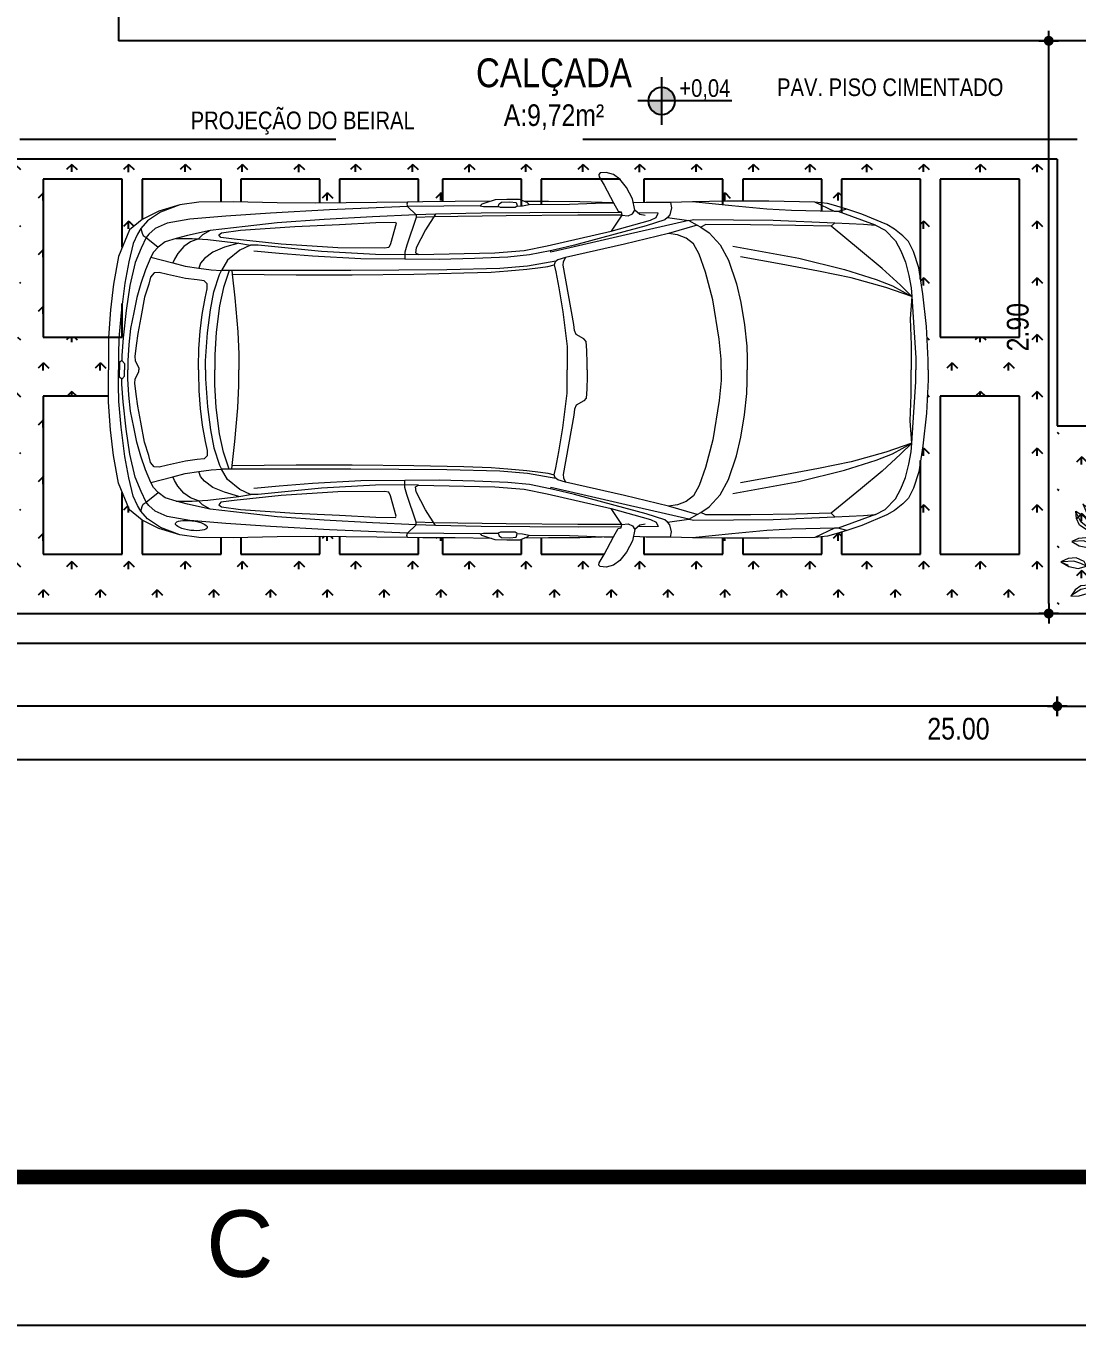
# Model space of a CAD drawing. Header units: millimetres. Extents: x 0 to 5100, y -1 to 1869.
# Drawn here: x 4791.69 to 4797.01, y 962.06 to 968.64 of the extents above; entities that cross this region are included whole.
import ezdxf
from ezdxf.enums import TextEntityAlignment as Align

# ---------------------------------------------------------------- set-up
doc = ezdxf.new("R2010")
doc.units = ezdxf.units.MM
doc.header["$LTSCALE"] = 20
doc.linetypes.add('HIDDEN2', pattern=[0.1875, 0.125, -0.0625])
for name, color, linetype in [('003', 3, 'Continuous'), ('COTA', 7, 'Continuous'), ('DIVERSOS', 1, 'Continuous'), ('E-hatch', 8, 'Continuous'), ('E-txt-g', 3, 'Continuous'), ('LAYER1', 2, 'Continuous'), ('LAYER7', 4, 'Continuous'), ('LINHA PISO', 9, 'Continuous')]:
    doc.layers.add(name, color=color, linetype=linetype)
doc.layers.add('E-Lay-9', color=9, linetype='Continuous', lineweight=9)
doc.layers.add('E-Txt-W', color=7, linetype='Continuous', lineweight=20)
doc.styles.add('ARIAL', font='arial.ttf', dxfattribs={"height": 2})
doc.styles.add('F2', font='ARIALN.TTF')
doc.styles.add('REG60', font='romans.shx', dxfattribs={"width": 0.8, "height": 0.15})
doc.styles.add('REG80', font='romans.shx', dxfattribs={"width": 0.8, "height": 0.2})
doc.dimstyles.new('ARQUITETURA', dxfattribs={"dimtxt": 0.11, "dimasz": 0.05, "dimexe": 0.1, "dimexo": 0, "dimgap": 0.1, "dimtad": 1, "dimzin": 5, "dimdsep": 46, "dimtxsty": 'F2', "dimblk": 'COTA', "dimcen": 0, "dimse1": 1, "dimse2": 1, "dimadec": 0, "dimazin": 0, "dimtfac": 2, "dimtix": 1, "dimtmove": 2, "dimatfit": 3, "dimldrblk": 'COTA', "dimfxl": 1, "dimtolj": 1, "dimtzin": 5, "dimarcsym": 0})

# ---------------------------------------------------------------- blocks, each defined once
blk = doc.blocks.new('COTA')
at = {"layer": 'COTA'}
for p, q in [((-1, 0), (1, 0)), ((0, 1), (0, -1))]:
    blk.add_line(p, q, dxfattribs=at)
at = {"layer": 'COTA', "const_width": 0.5}
blk.add_lwpolyline([(-0.25, 0, 1), (0.25, 0, 1)], format="xyb", close=True, dxfattribs=at)
blk = doc.blocks.new('*D248')
at = {"color": 0, "lineweight": -2}
blk.add_line((4796.8627, 965.1911), (4784.6127, 965.1911), dxfattribs=at)
at = {"color": 0, "lineweight": -2, "xscale": 0.05, "yscale": 0.05, "zscale": 0.05, "rotation": 180}
blk.add_blockref('COTA', (4784.5627, 965.1911), dxfattribs=at)
at = {"color": 0, "lineweight": -2, "xscale": 0.05, "yscale": 0.05, "zscale": 0.05}
blk.add_blockref('COTA', (4796.9127, 965.1911), dxfattribs=at)
at = {"color": 0, "insert": (4790.7377, 965.3473), "char_height": 0.11, "attachment_point": 5, "style": 'F2'}
blk.add_mtext('\\A1;12.35', dxfattribs=at)
blk = doc.blocks.new('*D269')
at = {"color": 0, "lineweight": -2}
blk.add_line((4808.8627, 964.9205), (4783.9627, 964.9205), dxfattribs=at)
at = {"color": 0, "lineweight": -2, "xscale": 0.05, "yscale": 0.05, "zscale": 0.05, "rotation": 180}
blk.add_blockref('COTA', (4783.9127, 964.9205), dxfattribs=at)
at = {"color": 0, "lineweight": -2, "xscale": 0.05, "yscale": 0.05, "zscale": 0.05}
blk.add_blockref('COTA', (4808.9127, 964.9205), dxfattribs=at)
at = {"color": 0, "insert": (4796.4127, 965.0767), "char_height": 0.11, "attachment_point": 5, "style": 'F2'}
blk.add_mtext('\\A1;25.00', dxfattribs=at)
blk = doc.blocks.new('TXT-AMB75')
at = {"layer": 'E-txt-g', "style": 'REG80', "width": 0.8, "flags": 8}
blk.add_attdef('TXT', text='', height=0.2, dxfattribs=at).set_placement((0.0055, 0.2964), align=Align.CENTER)
at = {"layer": 'E-Txt-W', "style": 'REG60', "width": 0.8, "flags": 8}
blk.add_attdef('TXT', text='', height=0.15, dxfattribs=at).set_placement((0.0055, 0.0271), align=Align.CENTER)
blk = doc.blocks.new('NIVEL')
at = {"layer": 'DIVERSOS'}
h = blk.add_hatch(color=7, dxfattribs=at)
h.paths.add_polyline_path([(0, 0.137, 0.414214), (-0.137, 0), (0, 0)])
h.paths.add_polyline_path([(0, 0), (0, -0.137, 0.414214), (0.137, 0)])
at = {"layer": 'DIVERSOS', "color": 7}
for p, q in [((0, 0.242), (0, -0.242)), ((0.709, 0), (-0.242, 0))]:
    blk.add_line(p, q, dxfattribs=at)
blk.add_circle((0, 0), 0.137, dxfattribs=at)
blk = doc.blocks.new('PRANCHA')
at = {"color": 7}
blk.add_lwpolyline([(0, 0), (84.1, 0), (84.1, 59.4), (0, 59.4)], close=True, dxfattribs=at)
at = {"color": 1, "const_width": 0.1}
blk.add_lwpolyline([(2.5, 58.4), (83.1, 58.4), (83.1, 1), (2.5, 1)], close=True, dxfattribs=at)
at = {"color": 7, "linetype": 'Continuous', "style": 'ARIAL'}
blk.add_text('C', height=0.45, dxfattribs=at).set_placement((40.1201, 0.55), align=Align.MIDDLE)
blk = doc.blocks.new('*D294')
at = {"color": 0, "lineweight": -2}
blk.add_line((4796.9627, 965.1911), (4797.4627, 965.1911), dxfattribs=at)
at = {"color": 0, "lineweight": -2, "xscale": 0.05, "yscale": 0.05, "zscale": 0.05, "rotation": 180}
blk.add_blockref('COTA', (4796.9127, 965.1911), dxfattribs=at)
at = {"color": 0, "lineweight": -2, "xscale": 0.05, "yscale": 0.05, "zscale": 0.05}
blk.add_blockref('COTA', (4797.5127, 965.1911), dxfattribs=at)
at = {"color": 0, "insert": (4797.2127, 965.3473), "char_height": 0.11, "attachment_point": 5, "style": 'F2'}
blk.add_mtext('\\A1;.60', dxfattribs=at)
blk = doc.blocks.new('*D322')
at = {"color": 0, "lineweight": -2}
blk.add_line((4796.8696, 965.7106), (4796.8696, 968.5106), dxfattribs=at)
at = {"color": 0, "lineweight": -2, "xscale": 0.05, "yscale": 0.05, "zscale": 0.05}
for p, rotation in [((4796.8696, 968.5606), 90), ((4796.8696, 965.6606), 270)]:
    blk.add_blockref('COTA', p, dxfattribs=dict(at, rotation=rotation))
at = {"color": 0, "insert": (4796.7134, 967.1106), "char_height": 0.11, "attachment_point": 5, "rotation": 90, "style": 'F2'}
blk.add_mtext('\\A1;2.90', dxfattribs=at)
blk = doc.blocks.new('arb-pl48')
at = {"color": 8}
for p, q in [((0.059, 0.55), (0.01, 0.624)), ((0.01, 0.624), (0.028, 0.508)), ((-0.106, 0.447), (-0.088, 0.514)), ((-0.088, 0.514), (-0.039, 0.453)), ((-0.076, 0.404), (-0.088, 0.502)), ((0.028, 0.508), (0.047, 0.398)), ((0.095, 0.465), (0.059, 0.55)), ((0.201, 0.497), (0.147, 0.438)), ((0.268, 0.537), (0.201, 0.497)), ((0.219, 0.438), (0.264, 0.526)), ((0.262, 0.468), (0.268, 0.537)), ((-0.231, 0.328), (-0.255, 0.393)), ((-0.255, 0.393), (-0.18, 0.371)), ((-0.182, 0.31), (-0.248, 0.383)), ((-0.18, 0.371), (-0.113, 0.329)), ((-0.1, 0.379), (-0.106, 0.447)), ((-0.057, 0.318), (-0.1, 0.379)), ((-0.045, 0.349), (-0.076, 0.404)), ((-0.039, 0.453), (-0.008, 0.379)), ((-0.008, 0.379), (-0.014, 0.306)), ((0.047, 0.398), (0.071, 0.282)), ((0.114, 0.385), (0.095, 0.465)), ((0.095, 0.318), (0.114, 0.385)), ((0.147, 0.438), (0.127, 0.367)), ((0.127, 0.367), (0.171, 0.397)), ((0.128, 0.367), (0.172, 0.364)), ((0.171, 0.397), (0.219, 0.438)), ((0.172, 0.364), (0.233, 0.407)), ((0.233, 0.407), (0.262, 0.468)), ((0.374, 0.408), (0.321, 0.357)), ((0.45, 0.432), (0.374, 0.408)), ((0.375, 0.36), (0.436, 0.372)), ((0.433, 0.338), (0.489, 0.376)), ((0.436, 0.372), (0.519, 0.426)), ((0.528, 0.434), (0.45, 0.432)), ((0.489, 0.376), (0.528, 0.434)), ((-0.334, 0.335), (-0.42, 0.352)), ((-0.42, 0.352), (-0.325, 0.283)), ((-0.247, 0.3), (-0.334, 0.335)), ((-0.325, 0.283), (-0.234, 0.218)), ((-0.178, 0.257), (-0.247, 0.3)), ((-0.188, 0.276), (-0.231, 0.328)), ((-0.118, 0.251), (-0.188, 0.276)), ((-0.125, 0.283), (-0.182, 0.31)), ((-0.144, 0.197), (-0.178, 0.257)), ((-0.131, 0.241), (-0.118, 0.309)), ((-0.075, 0.266), (-0.125, 0.283)), ((-0.118, 0.309), (-0.064, 0.253)), ((-0.076, 0.265), (-0.118, 0.251)), ((-0.097, 0.201), (-0.117, 0.297)), ((-0.113, 0.329), (-0.075, 0.266)), ((-0.064, 0.253), (-0.028, 0.182)), ((-0.015, 0.306), (-0.057, 0.318)), ((-0.014, 0.306), (-0.045, 0.349)), ((0.077, 0.276), (0.095, 0.318)), ((0.184, 0.238), (0.262, 0.277)), ((0.262, 0.277), (0.189, 0.186)), ((0.321, 0.357), (0.375, 0.36)), ((0.322, 0.356), (0.359, 0.331)), ((0.359, 0.331), (0.433, 0.338)), ((-0.234, 0.218), (-0.135, 0.153)), ((-0.127, 0.153), (-0.144, 0.197)), ((-0.119, 0.174), (-0.131, 0.241)), ((-0.071, 0.117), (-0.119, 0.174)), ((-0.062, 0.149), (-0.097, 0.201)), ((-0.026, 0.109), (-0.062, 0.149)), ((-0.028, 0.182), (-0.026, 0.109)), ((0.036, 0.055), (0.053, 0.123)), ((0.053, 0.123), (0.109, 0.182)), ((0.109, 0.182), (0.184, 0.238)), ((0.189, 0.186), (0.118, 0.1)), ((0.167, 0.13), (0.129, 0.067)), ((0.234, 0.173), (0.167, 0.13)), ((0.309, 0.195), (0.234, 0.173)), ((0.236, 0.112), (0.302, 0.185)), ((0.242, 0.078), (0.286, 0.129)), ((0.286, 0.129), (0.309, 0.195)), ((0.461, 0.174), (0.382, 0.152)), ((0.382, 0.153), (0.404, 0.109)), ((0.382, 0.152), (0.435, 0.128)), ((0.435, 0.128), (0.5, 0.106)), ((0.546, 0.155), (0.461, 0.174)), ((0.621, 0.114), (0.546, 0.155)), ((0.621, 0.111), (0.552, 0.143)), ((-0.235, 0.072), (-0.304, 0.039)), ((-0.304, 0.039), (-0.229, -0.002)), ((-0.183, 0.047), (-0.291, 0.042)), ((-0.161, 0.078), (-0.235, 0.072)), ((-0.118, 0.024), (-0.183, 0.047)), ((-0.087, 0.043), (-0.161, 0.078)), ((-0.144, -0.021), (-0.065, 0.001)), ((-0.065, 0.001), (-0.118, 0.024)), ((-0.065, -0.001), (-0.087, 0.043)), ((0.03, 0.009), (0.036, 0.055)), ((0.118, 0.1), (0.039, 0.011)), ((0.129, 0.067), (0.179, 0.084)), ((0.13, 0.067), (0.172, 0.052)), ((0.172, 0.052), (0.242, 0.078)), ((0.179, 0.084), (0.236, 0.112)), ((0.404, 0.109), (0.478, 0.075)), ((0.478, 0.075), (0.552, 0.081)), ((0.5, 0.106), (0.608, 0.111)), ((0.552, 0.081), (0.621, 0.114)), ((-0.456, -0.066), (-0.387, -0.028)), ((-0.393, -0.096), (-0.456, -0.066)), ((-0.345, -0.073), (-0.444, -0.068)), ((-0.326, -0.101), (-0.393, -0.096)), ((-0.387, -0.028), (-0.31, -0.011)), ((-0.314, -0.092), (-0.387, -0.149)), ((-0.286, -0.052), (-0.345, -0.073)), ((-0.338, -0.168), (-0.237, -0.121)), ((-0.258, -0.07), (-0.326, -0.101)), ((-0.242, -0.053), (-0.314, -0.092)), ((-0.31, -0.011), (-0.238, -0.029)), ((-0.238, -0.029), (-0.286, -0.052)), ((-0.238, -0.03), (-0.258, -0.07)), ((-0.173, -0.054), (-0.242, -0.053)), ((-0.237, -0.121), (-0.131, -0.068)), ((-0.229, -0.002), (-0.144, -0.021)), ((-0.127, -0.06), (-0.173, -0.054)), ((0.052, -0.07), (0.081, -0.036)), ((0.052, -0.071), (0.104, -0.06)), ((0.116, -0.106), (0.052, -0.071)), ((0.081, -0.036), (0.155, -0.023)), ((0.104, -0.06), (0.167, -0.056)), ((0.195, -0.11), (0.116, -0.106)), ((0.155, -0.023), (0.218, -0.046)), ((0.167, -0.056), (0.26, -0.086)), ((0.271, -0.091), (0.195, -0.11)), ((0.218, -0.046), (0.271, -0.091)), ((0.26, -0.111), (0.254, -0.157)), ((0.321, -0.221), (0.268, -0.116)), ((0.373, -0.022), (0.301, -0.04)), ((0.301, -0.04), (0.349, -0.063)), ((0.302, -0.041), (0.321, -0.081)), ((0.321, -0.081), (0.389, -0.112)), ((0.349, -0.063), (0.409, -0.084)), ((0.45, -0.039), (0.373, -0.022)), ((0.389, -0.112), (0.456, -0.107)), ((0.409, -0.084), (0.507, -0.079)), ((0.519, -0.077), (0.45, -0.039)), ((0.456, -0.107), (0.519, -0.077)), ((-0.387, -0.149), (-0.445, -0.215)), ((-0.445, -0.215), (-0.338, -0.168)), ((-0.326, -0.311), (-0.304, -0.236)), ((-0.243, -0.238), (-0.316, -0.304)), ((-0.304, -0.236), (-0.261, -0.169)), ((-0.261, -0.169), (-0.198, -0.131)), ((-0.215, -0.181), (-0.243, -0.238)), ((-0.198, -0.131), (-0.215, -0.181)), ((-0.183, -0.174), (-0.209, -0.244)), ((-0.198, -0.132), (-0.183, -0.174)), ((-0.059, -0.163), (-0.093, -0.238)), ((-0.093, -0.238), (-0.087, -0.311)), ((-0.039, -0.194), (-0.062, -0.259)), ((-0.015, -0.142), (-0.059, -0.163)), ((-0.016, -0.142), (-0.039, -0.194)), ((0.006, -0.22), (-0.016, -0.142)), ((-0.013, -0.305), (0.006, -0.22)), ((0.073, -0.232), (0.045, -0.293)), ((0.134, -0.19), (0.073, -0.232)), ((0.136, -0.222), (0.088, -0.264)), ((0.179, -0.193), (0.134, -0.19)), ((0.18, -0.193), (0.136, -0.222)), ((0.16, -0.264), (0.18, -0.193)), ((0.254, -0.157), (0.253, -0.227)), ((0.253, -0.227), (0.292, -0.299)), ((0.368, -0.323), (0.321, -0.221)), ((0.361, -0.264), (0.341, -0.193)), ((0.341, -0.193), (0.385, -0.222)), ((0.342, -0.193), (0.386, -0.19)), ((0.385, -0.222), (0.433, -0.264)), ((0.386, -0.19), (0.447, -0.232)), ((0.447, -0.232), (0.476, -0.293)), ((-0.26, -0.287), (-0.326, -0.311)), ((-0.209, -0.244), (-0.26, -0.287)), ((-0.087, -0.311), (-0.054, -0.381)), ((-0.062, -0.259), (-0.057, -0.368)), ((-0.054, -0.381), (-0.013, -0.305)), ((0.045, -0.293), (0.039, -0.363)), ((0.039, -0.363), (0.106, -0.322)), ((0.088, -0.264), (0.043, -0.351)), ((0.106, -0.322), (0.16, -0.264)), ((0.292, -0.299), (0.349, -0.372)), ((0.415, -0.322), (0.361, -0.264)), ((0.415, -0.43), (0.368, -0.323)), ((0.482, -0.363), (0.415, -0.322)), ((0.433, -0.264), (0.477, -0.351)), ((0.476, -0.293), (0.482, -0.363)), ((0.349, -0.372), (0.415, -0.43))]:
    blk.add_line(p, q, dxfattribs=at)
blk = doc.blocks.new('Focus P1')
at = {"color": 8}
for p, q in [((2751.35, 3163.2), (2758.95, 3165.84)), ((2758.95, 3165.84), (2765.6, 3167.84)), ((2765.6, 3167.84), (2768.77, 3168.58)), ((2768.77, 3168.58), (2775.21, 3169.32)), ((2775.21, 3169.32), (2798.43, 3169.74)), ((2798.43, 3169.74), (2819.86, 3169.74)), ((2819.86, 3169.74), (2837.07, 3169.53)), ((2837.07, 3169.53), (2848.16, 3169.22)), ((2848.16, 3169.22), (2847.73, 3166.47)), ((2847.73, 3166.47), (2848.58, 3162.88)), ((2734.77, 3155.6), (2738.68, 3157.92)), ((2738.68, 3157.92), (2751.35, 3163.2)), ((2834.75, 3157.61), (2832.74, 3156.66)), ((2838.97, 3160.03), (2834.75, 3157.61)), ((2849.63, 3161.51), (2838.97, 3160.03)), ((2848.58, 3162.88), (2849.63, 3161.51)), ((2727.8, 3149.38), (2730.66, 3152.33)), ((2730.66, 3152.33), (2734.77, 3155.6)), ((2828.62, 3153.81), (2823.03, 3147.79)), ((2832.74, 3156.66), (2828.62, 3153.81)), ((2722.53, 3136.08), (2725.17, 3144.42)), ((2725.17, 3144.42), (2727.8, 3149.38)), ((2823.03, 3147.79), (2818.81, 3139.88)), ((2909.14, 3144.64), (2908.69, 3144.06)), ((2818.81, 3139.88), (2814.69, 3127.95)), ((2720.41, 3122.89), (2722.53, 3136.08)), ((2814.69, 3127.95), (2812.58, 3118.46)), ((2718.62, 3106.32), (2720.41, 3122.89)), ((2812.58, 3118.46), (2810.68, 3107.27)), ((2717.78, 3089.54), (2718.62, 3106.32)), ((2810.68, 3107.27), (2809.62, 3096.4)), ((2809.62, 3096.4), (2809.31, 3090.17)), ((2717.78, 3084.42), (2717.78, 3089.54)), ((2809.31, 3090.17), (2809.31, 3084.42)), ((2717.78, 3084.42), (2717.78, 3079.3)), ((2717.78, 3079.3), (2718.62, 3062.52)), ((2809.31, 3078.67), (2809.31, 3084.42)), ((2809.62, 3072.44), (2809.31, 3078.67)), ((2810.68, 3061.57), (2809.62, 3072.44)), ((2718.62, 3062.52), (2720.41, 3045.96)), ((2812.58, 3050.39), (2810.68, 3061.57)), ((2720.41, 3045.96), (2722.53, 3032.76)), ((2814.69, 3040.89), (2812.58, 3050.39)), ((2818.81, 3028.97), (2814.69, 3040.89)), ((2722.53, 3032.76), (2725.17, 3024.43)), ((2823.03, 3021.05), (2818.81, 3028.97)), ((2725.17, 3024.43), (2727.8, 3019.47)), ((2727.8, 3019.47), (2730.66, 3016.51)), ((2828.62, 3015.04), (2823.03, 3021.05)), ((2909.14, 3024.2), (2908.69, 3024.79)), ((2730.66, 3016.51), (2734.77, 3013.24)), ((2734.77, 3013.24), (2738.68, 3010.92)), ((2832.74, 3012.19), (2828.62, 3015.04)), ((2738.68, 3010.92), (2751.35, 3005.64)), ((2834.75, 3011.24), (2832.74, 3012.19)), ((2838.97, 3008.81), (2834.75, 3011.24)), ((2849.63, 3007.33), (2838.97, 3008.81)), ((2847.73, 3002.37), (2848.58, 3005.96)), ((2848.58, 3005.96), (2849.63, 3007.33)), ((2751.35, 3005.64), (2758.95, 3003)), ((2758.95, 3003), (2765.6, 3001)), ((2765.6, 3001), (2768.77, 3000.26)), ((2768.77, 3000.26), (2775.21, 2999.52)), ((2775.21, 2999.52), (2798.43, 2999.1)), ((2837.07, 2999.31), (2848.16, 2999.63)), ((2848.16, 2999.63), (2847.73, 3002.37)), ((2798.43, 2999.1), (2819.86, 2999.1)), ((2819.86, 2999.1), (2837.07, 2999.31))]:
    blk.add_line(p, q, dxfattribs=at)
for points in [[(2872.75, 3162.66), (2869.56, 3162.32), (2867.39, 3163.46), (2866.14, 3165.28), (2867.39, 3170.98), (2870.36, 3176.8), (2873.78, 3181.02), (2877.09, 3183.3), (2880.74, 3184.32), (2883.7, 3184.09), (2883.7, 3184.09), (2884.5, 3183.3), (2884.28, 3182.16), (2881.77, 3177.94), (2876.97, 3168.93), (2874.69, 3164.82), (2873.1, 3164.48), (2872.75, 3162.66)], [(2925.8, 3167.25), (2923, 3167.41), (2919.72, 3168.21), (2920.68, 3169.09), (2924.6, 3170.61), (2930.92, 3170.69), (2936.84, 3170.45), (2941.08, 3169.09), (2943.64, 3168.37), (2944.52, 3167.49), (2942.76, 3167.09), (2935.32, 3167.09), (2934.92, 3168.45), (2933.72, 3169.33), (2929.48, 3169.49), (2926.28, 3169.17), (2925.88, 3168.21), (2925.8, 3167.25)], [(2744.38, 3157.71), (2763.38, 3164.57), (2765.18, 3164.57), (2775.21, 3169.32)], [(2758.95, 3165.84), (2763.38, 3164.57)], [(2765.18, 3164.57), (2786.92, 3165.1), (2799.49, 3165.84), (2817.12, 3167.42), (2837.07, 3169.53)], [(2848.16, 3169.22), (2860.48, 3169.18), (2866.93, 3168.89)], [(2873, 3163.96), (2894.77, 3164.14), (2943.93, 3163.68), (2967.09, 3163.23), (2972.22, 3155.25), (2976.9, 3146.12), (2977.24, 3143.73), (2975.76, 3142.82), (2937.09, 3143.61), (2922.26, 3144.87), (2910.51, 3147.15), (2878.12, 3154.68), (2858.27, 3160.15), (2855.42, 3161.52), (2854.39, 3163.8)], [(2854.39, 3163.8), (2864.59, 3163.88)], [(2861, 3162.54), (2863.74, 3163.11), (2866.14, 3165.28)], [(2876.97, 3168.93), (2894.12, 3169.41), (2909.96, 3169.57), (2922.27, 3169.71)], [(2919.72, 3168.21), (2899.24, 3168.37), (2881.72, 3169.01), (2876.97, 3168.93)], [(2925.8, 3167.25), (2926.76, 3166.69), (2930.44, 3166.69), (2934.12, 3166.69), (2935.32, 3167.09)], [(2938.74, 3169.84), (2957.08, 3169.57), (2973.56, 3169.41), (2981.3, 3169.37)], [(2944.52, 3167.49), (2981.18, 3167.09), (3020.79, 3165.49), (3050.57, 3163.78), (3073.27, 3162.18), (3091.44, 3160.7), (3102.96, 3158.76), (3109.01, 3156.03), (3112.09, 3153.18), (3113.57, 3151.35), (3116.08, 3146.11), (3119.16, 3138.69), (3121.79, 3127.18), (3123.72, 3114.41), (3125.09, 3100.61), (3125.89, 3091.6), (3125.89, 3089.21), (3124.52, 3087.61), (3124.52, 3085.9), (3124.52, 3084.42)], [(2981.3, 3169.37), (2981.64, 3168.34), (2981.18, 3167.09), (2976.96, 3162.98), (2976.96, 3161.61), (2981.53, 3147.59), (2982.64, 3144.07), (2982.67, 3142.69), (2982.55, 3140.52)], [(2981.3, 3169.37), (3027.79, 3168.8), (3047.18, 3169.03), (3069.54, 3169.48), (3086.88, 3169.37), (3096.46, 3168), (3107.18, 3164.81), (3115.51, 3160.59), (3122.01, 3155.23), (3127.6, 3141.77), (3130.06, 3127.75), (3131.54, 3114.86), (3132.57, 3100.84), (3132.57, 3090), (3132.57, 3084.42)], [(3096.46, 3168), (3106.22, 3164.24), (3112.84, 3159.79), (3116.14, 3156.03), (3117.97, 3153.18), (3120.02, 3148.39), (3122.3, 3139.15), (3124.36, 3128.32), (3126.18, 3113.38), (3127.32, 3100.5), (3127.55, 3092.17), (3127.55, 3084.42)], [(2765.07, 3158.87), (2750.5, 3158.14), (2744.38, 3157.71), (2739.52, 3155.18), (2734.24, 3149.69), (2731.61, 3144.73), (2729.28, 3138.93), (2727.49, 3132.17), (2726.43, 3125.95), (2726.12, 3121.52)], [(2838.97, 3160.03), (2836.33, 3160.56), (2796.21, 3160.25), (2765.07, 3158.87), (2766.87, 3157.08), (2784.92, 3157.5), (2807.62, 3157.82), (2830.21, 3157.92), (2832.74, 3156.66)], [(2834.75, 3157.61), (2849.26, 3153.42), (2871.5, 3148.06), (2896.16, 3142.5), (2901.23, 3141.27), (2905.26, 3140.08), (2906.52, 3139.17), (2907.07, 3137.51), (2906.18, 3134.04), (2904.69, 3125.94), (2902.64, 3113.85), (2900.47, 3096.18), (2900.47, 3086.83), (2900.47, 3084.42)], [(2838.97, 3160.03), (2870.59, 3152.74), (2899.1, 3146.12), (2908.69, 3144.06)], [(2849.63, 3161.51), (2851.08, 3160.38), (2860.55, 3157.41), (2876.18, 3153.08), (2896.82, 3147.49), (2906.75, 3145.21), (2909.14, 3144.64), (2909.14, 3144.64)], [(2872.75, 3162.66), (2878.12, 3154.68)], [(2872.75, 3162.66), (2895, 3162.66), (2931.39, 3162.32), (2967.94, 3161.9)], [(2967.09, 3163.23), (2976.96, 3162.98), (2999.01, 3161.84), (3023.42, 3160.47), (3047.14, 3158.88), (3063.46, 3157.05), (3081.14, 3155), (3092.54, 3152.49), (3098.36, 3150.9), (3090.26, 3150.9), (3082.39, 3150.44), (3066.65, 3148.5), (3060.8, 3147.59)], [(2967.94, 3161.9), (2976.96, 3161.61)], [(2987.31, 3159.25), (2986.96, 3158.6), (2989.88, 3148.27), (2990.68, 3146.33), (2992.85, 3145.99), (3016.46, 3146.22), (3045.21, 3148.04), (3069.05, 3150.55), (3075.66, 3151.47), (3076.69, 3152.83), (3075.43, 3153.86), (3065.85, 3155.11), (3038.25, 3156.94), (3015.66, 3158.08), (2997.3, 3159.11), (2987.31, 3159.25)], [(2726.12, 3121.52), (2731.82, 3127.21), (2741.11, 3135.76), (2751.98, 3144.84), (2766.87, 3157.08)], [(2822.56, 3084.42), (2822.56, 3089.91), (2823.48, 3099.94), (2826.78, 3119.9), (2830.43, 3133.81), (2833.74, 3142.93), (2836.59, 3148.18), (2840.24, 3151.03), (2844.69, 3152.85), (2849.26, 3153.42)], [(3098.36, 3150.9), (3103.82, 3149.19), (3107.36, 3146.56), (3109.87, 3143.94), (3111.12, 3141.55), (3100.06, 3138.58), (3093.79, 3136.98), (3086.94, 3135.96), (3080.55, 3135.05), (3075.41, 3134.7)], [(3081.14, 3155), (3081.14, 3155), (3085.02, 3152.72), (3086.97, 3150.71)], [(3086.97, 3150.71), (3091.16, 3149.19), (3094.47, 3146.9), (3097.44, 3143.37), (3099.26, 3140.41), (3100.06, 3138.58)], [(3116.14, 3156.03), (3115.57, 3153.63), (3115, 3152.49), (3113.57, 3151.35), (3107.36, 3146.56)], [(2816.59, 3147.05), (2783.23, 3140.93), (2760.11, 3135.23), (2744.06, 3130.17), (2735.83, 3126.9), (2726.12, 3121.52), (2739.21, 3126.05), (2756.73, 3131.01), (2773.31, 3134.39), (2792.1, 3137.98), (2812.68, 3141.67)], [(2909.14, 3144.64), (2919.58, 3142.57), (2930.54, 3141.43), (2947.42, 3140.75), (2965.21, 3140.29), (2982.55, 3140.52)], [(2975.76, 3142.82), (2982.67, 3142.69), (2997.5, 3142.8), (3024.87, 3144.4), (3056.81, 3147.47), (3060.8, 3147.59), (3066.05, 3145.08), (3072.44, 3139.95), (3075.41, 3134.7)], [(2982.55, 3140.52), (3004.8, 3140.63), (3029.32, 3142), (3046.2, 3143.26), (3059.09, 3144.51)], [(3066.65, 3148.5), (3073.94, 3146.45), (3079.76, 3144.05), (3083.98, 3140.86), (3086.03, 3138.47), (3086.94, 3135.96)], [(2890.32, 3084.42), (2890.32, 3087.74), (2890.43, 3094.24), (2890.89, 3098.8), (2892.03, 3100.17), (2895.91, 3102.34), (2896.82, 3104.39), (2897.17, 3107.35), (2902.41, 3137.34), (2902.3, 3139.05), (2901.23, 3141.27)], [(2906.21, 3139.39), (2920.61, 3136.98), (2934.53, 3135.73), (2961.33, 3135.05), (3009.93, 3134.7), (3070.16, 3134.7), (3075.41, 3134.7)], [(3069.93, 3132.88), (3037.53, 3132.54), (3009.24, 3132.54), (2977.99, 3132.88), (2952.78, 3133.45), (2938.86, 3133.91), (2930.42, 3134.48), (2920.95, 3135.39), (2913.88, 3136.3), (2910.23, 3136.83), (2907.07, 3137.51)], [(3111.12, 3141.55), (3113.86, 3135.05), (3116.14, 3128.2), (3118.2, 3121.02), (3119.68, 3113.49), (3121.39, 3105.28), (3122.3, 3097.3), (3122.87, 3088.98), (3122.87, 3084.42)], [(3070.16, 3134.7), (3069.93, 3132.88), (3068.59, 3120.79), (3067.11, 3103.69), (3066.54, 3092.4), (3066.54, 3084.42)], [(3071.44, 3134.7), (3074.41, 3126.15), (3076.35, 3116.8), (3078.17, 3103.46), (3078.74, 3091.94), (3078.74, 3084.42)], [(3083.42, 3084.42), (3083.42, 3088.98), (3082.51, 3103.23), (3080.91, 3114.86), (3079.2, 3123.87), (3076.35, 3132.65), (3075.41, 3134.7)], [(3087.06, 3084.42), (3087.06, 3086.01), (3086.94, 3095.14), (3086.14, 3103.92), (3085.12, 3112.47), (3083.63, 3120.68), (3082.61, 3125.35), (3082.72, 3127.98), (3084.09, 3129.46), (3087.63, 3129.91), (3093.67, 3130.71), (3102.8, 3132.65), (3107.02, 3133.68), (3109.41, 3133.56), (3111.24, 3131.4), (3112.15, 3127.86), (3114.32, 3121.13), (3116.26, 3110.99), (3117.74, 3102.89), (3118.65, 3096.73), (3119.22, 3091.14), (3119.11, 3089.21), (3118.2, 3087.27), (3118.2, 3087.27), (3117.28, 3085.44), (3117.28, 3084.42)], [(2726.12, 3121.52), (2724.95, 3105.9), (2724, 3090.49), (2724, 3084.42)], [(2726.12, 3121.52), (2726.85, 3110.22), (2726.33, 3097.03), (2726.33, 3084.42)], [(3125.89, 3089.21), (3127.09, 3088.07), (3127.09, 3084.42)], [(2726.12, 3047.33), (2724.95, 3062.95), (2724, 3078.35), (2724, 3084.42)], [(2726.12, 3047.33), (2726.85, 3058.62), (2726.33, 3071.81), (2726.33, 3084.42)], [(2822.56, 3084.42), (2822.56, 3078.94), (2823.48, 3068.9), (2826.78, 3048.95), (2830.43, 3035.04), (2833.74, 3025.91), (2836.59, 3020.67), (2840.24, 3017.82), (2844.69, 3015.99), (2849.26, 3015.42)], [(2834.75, 3011.24), (2849.26, 3015.42), (2871.5, 3020.78), (2896.16, 3026.34), (2901.23, 3027.58), (2905.26, 3028.76), (2906.52, 3029.68), (2907.07, 3031.34), (2906.18, 3034.81), (2904.69, 3042.9), (2902.64, 3054.99), (2900.47, 3072.66), (2900.47, 3082.02), (2900.47, 3084.42)], [(2890.32, 3084.42), (2890.32, 3081.1), (2890.43, 3074.6), (2890.89, 3070.04), (2892.03, 3068.67), (2895.91, 3066.51), (2896.82, 3064.45), (2897.17, 3061.49), (2902.41, 3031.5), (2902.3, 3029.79), (2901.23, 3027.58)], [(2944.52, 3001.35), (2981.18, 3001.76), (3020.79, 3003.35), (3050.57, 3005.06), (3073.27, 3006.66), (3091.44, 3008.14), (3102.96, 3010.08), (3109.01, 3012.82), (3112.09, 3015.67), (3113.57, 3017.49), (3116.08, 3022.74), (3119.16, 3030.15), (3121.79, 3041.67), (3123.72, 3054.44), (3125.09, 3068.23), (3125.89, 3077.24), (3125.89, 3079.64), (3124.52, 3081.23), (3124.52, 3082.94), (3124.52, 3084.42)], [(2981.3, 2999.48), (3027.79, 3000.05), (3047.18, 2999.82), (3069.54, 2999.36), (3086.88, 2999.48), (3096.46, 3000.84), (3107.18, 3004.04), (3115.51, 3008.26), (3122.01, 3013.61), (3127.6, 3027.07), (3130.06, 3041.1), (3131.54, 3053.98), (3132.57, 3068.01), (3132.57, 3078.84), (3132.57, 3084.42)], [(3070.16, 3034.14), (3069.93, 3035.96), (3068.59, 3048.05), (3067.11, 3065.16), (3066.54, 3076.44), (3066.54, 3084.42)], [(3071.44, 3034.14), (3074.41, 3042.69), (3076.35, 3052.04), (3078.17, 3065.38), (3078.74, 3076.9), (3078.74, 3084.42)], [(3083.42, 3084.42), (3083.42, 3079.86), (3082.51, 3065.61), (3080.91, 3053.98), (3079.2, 3044.97), (3076.35, 3036.19), (3075.41, 3034.14)], [(3087.06, 3084.42), (3087.06, 3082.83), (3086.94, 3073.71), (3086.14, 3064.93), (3085.12, 3056.38), (3083.63, 3048.17), (3082.61, 3043.49), (3082.72, 3040.87), (3084.09, 3039.38), (3087.63, 3038.93), (3093.67, 3038.13), (3102.8, 3036.19), (3107.02, 3035.17), (3109.41, 3035.28), (3111.24, 3037.45), (3112.15, 3040.98), (3114.32, 3047.71), (3116.26, 3057.86), (3117.74, 3065.95), (3118.65, 3072.11), (3119.22, 3077.7), (3119.11, 3079.64), (3118.2, 3081.58), (3118.2, 3081.58), (3117.28, 3083.4), (3117.28, 3084.42)], [(3096.46, 3000.84), (3106.22, 3004.61), (3112.84, 3009.05), (3116.14, 3012.82), (3117.97, 3015.67), (3120.02, 3020.46), (3122.3, 3029.69), (3124.36, 3040.53), (3126.18, 3055.46), (3127.32, 3068.35), (3127.55, 3076.67), (3127.55, 3084.42)], [(3111.12, 3027.3), (3113.86, 3033.8), (3116.14, 3040.64), (3118.2, 3047.82), (3119.68, 3055.35), (3121.39, 3063.56), (3122.3, 3071.54), (3122.87, 3079.86), (3122.87, 3084.42)], [(3125.89, 3079.64), (3127.09, 3080.78), (3127.09, 3084.42)], [(2765.07, 3009.97), (2750.5, 3010.71), (2744.38, 3011.13), (2739.52, 3013.66), (2734.24, 3019.15), (2731.61, 3024.11), (2729.28, 3029.91), (2727.49, 3036.67), (2726.43, 3042.9), (2726.12, 3047.33)], [(2726.12, 3047.33), (2731.82, 3041.63), (2741.11, 3033.08), (2751.98, 3024.01), (2766.87, 3011.76)], [(2816.59, 3021.79), (2783.23, 3027.91), (2760.11, 3033.61), (2744.06, 3038.67), (2735.83, 3041.95), (2726.12, 3047.33), (2739.21, 3042.79), (2756.73, 3037.83), (2773.31, 3034.45), (2792.1, 3030.86), (2812.68, 3027.17)], [(2906.21, 3029.45), (2920.61, 3031.86), (2934.53, 3033.11), (2961.33, 3033.8), (3009.93, 3034.14), (3070.16, 3034.14), (3075.41, 3034.14)], [(3069.93, 3035.96), (3037.53, 3036.31), (3009.24, 3036.31), (2977.99, 3035.96), (2952.78, 3035.39), (2938.86, 3034.94), (2930.42, 3034.37), (2920.95, 3033.46), (2913.88, 3032.54), (2910.23, 3032.02), (2907.07, 3031.34)], [(2975.76, 3026.03), (2982.67, 3026.16), (2997.5, 3026.04), (3024.87, 3024.45), (3056.81, 3021.37), (3060.8, 3021.25), (3066.05, 3023.76), (3072.44, 3028.89), (3075.41, 3034.14)], [(3066.65, 3020.34), (3073.94, 3022.39), (3079.76, 3024.79), (3083.98, 3027.98), (3086.03, 3030.38), (3086.94, 3032.89)], [(3098.36, 3017.95), (3103.82, 3019.66), (3107.36, 3022.28), (3109.87, 3024.9), (3111.12, 3027.3), (3100.06, 3030.26), (3093.79, 3031.86), (3086.94, 3032.89), (3080.55, 3033.8), (3075.41, 3034.14)], [(2873, 3004.89), (2894.77, 3004.7), (2943.93, 3005.16), (2967.09, 3005.62), (2972.22, 3013.6), (2976.9, 3022.72), (2977.24, 3025.11), (2975.76, 3026.03), (2937.09, 3025.23), (2922.26, 3023.97), (2910.51, 3021.69), (2878.12, 3014.17), (2858.27, 3008.69), (2855.42, 3007.33), (2854.39, 3005.05)], [(2909.14, 3024.2), (2919.58, 3026.27), (2930.54, 3027.41), (2947.42, 3028.1), (2965.21, 3028.55), (2982.55, 3028.32)], [(2981.3, 2999.48), (2981.64, 3000.5), (2981.18, 3001.76), (2976.96, 3005.86), (2976.96, 3007.23), (2981.53, 3021.25), (2982.64, 3024.77), (2982.67, 3026.16), (2982.55, 3028.32)], [(2982.55, 3028.32), (3004.8, 3028.21), (3029.32, 3026.84), (3046.2, 3025.59), (3059.09, 3024.33)], [(3086.97, 3018.14), (3091.16, 3019.66), (3094.47, 3021.94), (3097.44, 3025.47), (3099.26, 3028.44), (3100.06, 3030.26)], [(2838.97, 3008.81), (2870.59, 3016.11), (2899.1, 3022.72), (2908.69, 3024.79)], [(2849.63, 3007.33), (2851.08, 3008.47), (2860.55, 3011.43), (2876.18, 3015.76), (2896.82, 3021.35), (2906.75, 3023.63), (2909.14, 3024.2), (2909.14, 3024.2)], [(2967.09, 3005.62), (2976.96, 3005.86), (2999.01, 3007), (3023.42, 3008.37), (3047.14, 3009.97), (3063.46, 3011.79), (3081.14, 3013.84), (3092.54, 3016.35), (3098.36, 3017.95), (3090.26, 3017.95), (3082.39, 3018.4), (3066.65, 3020.34), (3060.8, 3021.25)], [(2987.31, 3009.59), (2986.96, 3010.25), (2989.88, 3020.57), (2990.68, 3022.51), (2992.85, 3022.85), (3016.46, 3022.62), (3045.21, 3020.8), (3069.05, 3018.29), (3075.66, 3017.38), (3076.69, 3016.01), (3075.43, 3014.98), (3065.85, 3013.73), (3038.25, 3011.9), (3015.66, 3010.76), (2997.3, 3009.74), (2987.31, 3009.59)], [(3116.14, 3012.82), (3115.57, 3015.21), (3115, 3016.35), (3113.57, 3017.49), (3107.36, 3022.28)], [(2872.75, 3006.19), (2878.12, 3014.17)], [(3081.14, 3013.84), (3081.14, 3013.84), (3085.02, 3016.12), (3086.97, 3018.14)], [(2744.38, 3011.13), (2763.38, 3004.27), (2765.18, 3004.27), (2775.21, 2999.52)], [(2838.97, 3008.81), (2836.33, 3008.28), (2796.21, 3008.6), (2765.07, 3009.97), (2766.87, 3011.76), (2784.92, 3011.34), (2807.62, 3011.02), (2830.21, 3010.92), (2832.74, 3012.19)], [(2861, 3006.3), (2863.74, 3005.73), (2866.14, 3003.56)], [(2872.75, 3006.19), (2869.56, 3006.53), (2867.39, 3005.39), (2866.14, 3003.56), (2867.39, 2997.86), (2870.36, 2992.05), (2873.78, 2987.83), (2877.09, 2985.55), (2880.74, 2984.52), (2883.7, 2984.75), (2883.7, 2984.75), (2884.5, 2985.55), (2884.28, 2986.69), (2881.77, 2990.91), (2876.97, 2999.91), (2874.69, 3004.02), (2873.1, 3004.36), (2872.75, 3006.19)], [(2872.75, 3006.19), (2895, 3006.19), (2931.39, 3006.53), (2967.94, 3006.94)], [(2967.94, 3006.94), (2976.96, 3007.23)], [(2758.95, 3003), (2763.38, 3004.27)], [(2765.18, 3004.27), (2786.92, 3003.74), (2799.49, 3003), (2817.12, 3001.42), (2837.07, 2999.31)], [(2848.16, 2999.63), (2860.48, 2999.66), (2866.93, 2999.95)], [(2854.39, 3005.05), (2864.59, 3004.96)], [(2919.72, 3000.63), (2899.24, 3000.47), (2881.72, 2999.83), (2876.97, 2999.91)], [(2876.97, 2999.91), (2894.12, 2999.43), (2909.96, 2999.27), (2922.27, 2999.14)], [(2925.8, 3001.59), (2923, 3001.43), (2919.72, 3000.63), (2920.68, 2999.75), (2924.6, 2998.24), (2930.92, 2998.16), (2936.84, 2998.4), (2941.08, 2999.75), (2943.64, 3000.47), (2944.52, 3001.35), (2942.76, 3001.75), (2935.32, 3001.75), (2934.92, 3000.39), (2933.72, 2999.51), (2929.48, 2999.35), (2926.28, 2999.67), (2925.88, 3000.63), (2925.8, 3001.59)], [(2925.8, 3001.59), (2926.76, 3002.15), (2930.44, 3002.15), (2934.12, 3002.15), (2935.32, 3001.75)], [(2938.74, 2999), (2957.08, 2999.27), (2973.56, 2999.43), (2981.3, 2999.48)]]:
    blk.add_lwpolyline(points, dxfattribs=at)
blk.add_ellipse((3090.66, 3163.27), major_axis=(-8.04, 0.97), ratio=0.303395, dxfattribs=at)

msp = doc.modelspace()

# ---------------------------------------------------------------- hatches: boundary and pattern name
at = {"layer": 'E-hatch'}
h = msp.add_hatch(dxfattribs=at)
h.set_pattern_fill('GRASS,_O', color=8, scale=0.008, angle=180)
h.set_pattern_definition([(270, (294.61423, -9.6917), (0.143684, -0.143684), [0.0381, -0.249268]), (225, (294.61423, -9.6917), (0.143684098, -0.143684098), [0.0381, -0.1651]), (315, (294.61423, -9.6917), (0.143684098, 0.143684098), [0.0381, -0.1651])])
h.paths.add_polyline_path([(4796.9127, 966.6362), (4796.9127, 967.9606), (4791.5627, 967.9606), (4791.5627, 967.8606), (4791.661, 967.8606), (4791.661, 967.0606), (4791.5627, 967.0606), (4791.5627, 966.7606), (4791.661, 966.7606), (4791.661, 965.9606), (4791.5627, 965.9606), (4791.5627, 965.6606), (4796.9127, 965.6606)])
h.paths.add_polyline_path([(4791.781, 965.9606), (4791.781, 966.7606), (4792.1115, 966.7606), (4792.1115, 966.8387), (4792.1115, 966.8946), (4792.1115, 966.9504), (4792.1115, 967.0606), (4791.781, 967.0606), (4791.781, 967.8606), (4792.181, 967.8606), (4792.181, 967.516), (4792.217, 967.6026), (4792.281, 967.6554), (4792.281, 967.8606), (4792.681, 967.8606), (4792.681, 967.7448), (4792.7417, 967.7452), (4792.781, 967.7444), (4792.781, 967.8606), (4793.181, 967.8606), (4793.181, 967.7386), (4793.281, 967.7398), (4793.281, 967.8606), (4793.681, 967.8606), (4793.681, 967.7443), (4793.7016, 967.7444), (4793.801, 967.7454), (4793.801, 967.8606), (4794.201, 967.8606), (4794.201, 967.7526), (4794.2144, 967.7474), (4794.301, 967.7464), (4794.301, 967.8606), (4794.6011, 967.8606), (4794.5944, 967.8719), (4794.5921, 967.8833), (4794.6001, 967.8913), (4794.6298, 967.8936), (4794.6663, 967.8833), (4794.6992, 967.8606), (4794.701, 967.8606), (4794.701, 967.8584), (4794.7336, 967.8183), (4794.7632, 967.7601), (4794.7678, 967.7392), (4794.821, 967.7416), (4794.821, 967.8606), (4795.221, 967.8606), (4795.221, 967.7476), (4795.2385, 967.7478), (4795.321, 967.7478), (4795.321, 967.8606), (4795.721, 967.8606), (4795.721, 967.7394), (4795.7495, 967.7362), (4795.7812, 967.7288), (4795.821, 967.7168), (4795.821, 967.8606), (4796.221, 967.8606), (4796.221, 967.3542), (4796.233, 967.2792), (4796.251, 967.1135), (4796.2594, 966.9457), (4796.2594, 966.8946), (4796.2594, 966.8434), (4796.251, 966.6756), (4796.233, 966.5099), (4796.221, 966.4349), (4796.221, 965.9606), (4795.821, 965.9606), (4795.821, 966.0723), (4795.7812, 966.0603), (4795.7495, 966.0529), (4795.721, 966.0497), (4795.721, 965.9606), (4795.321, 965.9606), (4795.321, 966.0413), (4795.2385, 966.0413), (4795.221, 966.0416), (4795.221, 965.9606), (4794.821, 965.9606), (4794.821, 966.0475), (4794.7678, 966.0499), (4794.7632, 966.029), (4794.7336, 965.9708), (4794.6994, 965.9286), (4794.6663, 965.9058), (4794.6298, 965.8955), (4794.6001, 965.8978), (4794.5921, 965.9058), (4794.5944, 965.9172), (4794.6195, 965.9594), (4794.6201, 965.9606), (4794.301, 965.9606), (4794.301, 966.0427), (4794.2144, 966.0417), (4794.201, 966.0365), (4794.201, 965.9606), (4793.801, 965.9606), (4793.801, 966.0437), (4793.7016, 966.0447), (4793.681, 966.0448), (4793.681, 965.9606), (4793.281, 965.9606), (4793.281, 966.0493), (4793.181, 966.0505), (4793.181, 965.9606), (4792.781, 965.9606), (4792.781, 966.0447), (4792.7417, 966.0439), (4792.681, 966.0443), (4792.681, 965.9606), (4792.281, 965.9606), (4792.281, 966.1337), (4792.217, 966.1865), (4792.181, 966.2732), (4792.181, 965.9606)], flags=16)
h.paths.add_polyline_path([(4792.2575, 966.207), (4792.2369, 966.2549), (4792.2141, 966.3473), (4792.1936, 966.4556), (4792.1753, 966.605), (4792.1639, 966.7338), (4792.1616, 966.8171), (4792.1616, 966.8946), (4792.1616, 966.972), (4792.1639, 967.0553), (4792.1753, 967.1841), (4792.1936, 967.3335), (4792.2141, 967.4418), (4792.2369, 967.5342), (4792.2575, 967.5821), (4792.2757, 967.6106), (4792.2814, 967.5867), (4792.2871, 967.5753), (4792.3014, 967.5639), (4792.3163, 967.5821), (4792.3471, 967.6106), (4792.4075, 967.638), (4792.5227, 967.6574), (4792.7045, 967.6722), (4792.9315, 967.6881), (4793.2292, 967.7053), (4793.6253, 967.7212), (4793.6675, 967.6802), (4793.7663, 967.6826), (4793.7577, 967.6694), (4794.1233, 967.6735), (4794.4872, 967.6769), (4794.7096, 967.6769), (4794.656, 967.5971), (4794.332, 967.5218), (4794.2146, 967.499), (4794.0663, 967.4865), (4793.6796, 967.4785), (4793.6105, 967.4772), (4793.6116, 967.4555), (4793.785, 967.4532), (4793.963, 967.4578), (4794.1318, 967.4647), (4794.2413, 967.4761), (4794.3457, 967.4967), (4794.3697, 967.5024), (4794.4689, 967.5253), (4794.6754, 967.5811), (4794.8317, 967.6245), (4794.9264, 967.6541), (4794.9408, 967.6655), (4794.9514, 967.6792), (4794.9598, 967.7151), (4794.9556, 967.7425), (4795.0665, 967.7457), (4795.266, 967.7246), (4795.4423, 967.7087), (4795.5679, 967.7013), (4795.7854, 967.6961), (4795.8033, 967.6961), (4795.9934, 967.6275), (4796.0419, 967.6021), (4796.0947, 967.5473), (4796.1211, 967.4977), (4796.1443, 967.4396), (4796.1623, 967.3721), (4796.1728, 967.3098), (4796.176, 967.2655), (4796.1876, 967.1093), (4796.1971, 966.9552), (4796.1971, 966.8946), (4796.1971, 966.8339), (4796.1876, 966.6798), (4796.176, 966.5236), (4796.1728, 966.4793), (4796.1623, 966.417), (4796.1443, 966.3495), (4796.1211, 966.2914), (4796.0947, 966.2418), (4796.0419, 966.187), (4795.9934, 966.1616), (4795.8033, 966.093), (4795.7854, 966.093), (4795.5679, 966.0878), (4795.4423, 966.0804), (4795.266, 966.0646), (4795.0665, 966.0434), (4794.9556, 966.0466), (4794.9598, 966.0741), (4794.9514, 966.1099), (4794.9408, 966.1237), (4794.9264, 966.135), (4794.8317, 966.1647), (4794.6754, 966.208), (4794.4689, 966.2639), (4794.3697, 966.2867), (4794.3457, 966.2924), (4794.2413, 966.3131), (4794.1318, 966.3245), (4793.963, 966.3313), (4793.785, 966.3359), (4793.6116, 966.3336), (4793.6105, 966.3119), (4793.6796, 966.3106), (4794.0663, 966.3026), (4794.2146, 966.2901), (4794.332, 966.2673), (4794.656, 966.192), (4794.7096, 966.1122), (4794.4872, 966.1122), (4794.1233, 966.1156), (4793.7577, 966.1198), (4793.7663, 966.1065), (4793.6675, 966.1089), (4793.6253, 966.0679), (4793.2292, 966.0839), (4792.9315, 966.101), (4792.7045, 966.1169), (4792.5227, 966.1317), (4792.4075, 966.1511), (4792.3471, 966.1785), (4792.3163, 966.207), (4792.3014, 966.2253), (4792.2871, 966.2138), (4792.2814, 966.2024), (4792.2757, 966.1785)], flags=0)
h.paths.add_polyline_path([(4792.3259, 966.3233), (4792.2985, 966.3883), (4792.2757, 966.4567), (4792.2552, 966.5286), (4792.2404, 966.6038), (4792.2232, 966.6859), (4792.2141, 966.7657), (4792.2084, 966.849), (4792.2084, 966.8946), (4792.2084, 966.9401), (4792.2141, 967.0234), (4792.2232, 967.1032), (4792.2404, 967.1853), (4792.2552, 967.2605), (4792.2757, 967.3324), (4792.2985, 967.4008), (4792.3259, 967.4658), (4792.4366, 967.4361), (4792.4993, 967.4202), (4792.5677, 967.4099), (4792.6316, 967.4008), (4792.6831, 967.3974), (4792.7356, 967.3974), (4793.3379, 967.3974), (4793.8238, 967.4008), (4794.0919, 967.4076), (4794.231, 967.4202), (4794.375, 967.4442), (4794.3845, 967.4511), (4794.4248, 967.463), (4794.4755, 967.4753), (4794.7222, 967.531), (4794.9446, 967.5845), (4795.0897, 967.6264), (4795.0475, 967.6507), (4795.0738, 967.656), (4795.475, 967.6528), (4795.7864, 967.6391), (4795.7685, 967.6211), (4795.9174, 967.4987), (4796.0261, 967.408), (4796.119, 967.3225), (4796.176, 967.2655), (4796.1686, 967.1526), (4796.1739, 967.0207), (4796.1739, 966.8946), (4796.1739, 966.7684), (4796.1686, 966.6365), (4796.176, 966.5236), (4796.119, 966.4666), (4796.0261, 966.3811), (4795.9174, 966.2904), (4795.7685, 966.168), (4795.7864, 966.15), (4795.475, 966.1363), (4795.0738, 966.1331), (4795.0475, 966.1384), (4795.0897, 966.1627), (4794.9446, 966.2046), (4794.7222, 966.2582), (4794.4755, 966.3138), (4794.4248, 966.3261), (4794.3845, 966.338), (4794.375, 966.3449), (4794.231, 966.3689), (4794.0919, 966.3815), (4793.8238, 966.3883), (4793.3379, 966.3917), (4792.7356, 966.3917), (4792.6831, 966.3917), (4792.6316, 966.3883), (4792.5677, 966.3792), (4792.4993, 966.3689), (4792.4366, 966.353)], flags=0)
edge = h.paths.add_edge_path(flags=0)
edge.add_ellipse((4792.5305, 966.1061), major_axis=(-0.0804, 0.0097), ratio=0.303395, start_angle=0, end_angle=360)
h.paths.add_polyline_path([(4792.343, 966.4031), (4792.3248, 966.4248), (4792.3156, 966.4602), (4792.294, 966.5274), (4792.2746, 966.6289), (4792.2597, 966.7099), (4792.2506, 966.7714), (4792.2449, 966.8273), (4792.2461, 966.8467), (4792.2552, 966.8661), (4792.2643, 966.8843), (4792.2643, 966.8946), (4792.2643, 966.9048), (4792.2552, 966.923), (4792.2461, 966.9424), (4792.2449, 966.9618), (4792.2506, 967.0177), (4792.2597, 967.0792), (4792.2746, 967.1602), (4792.294, 967.2617), (4792.3156, 967.329), (4792.3248, 967.3643), (4792.343, 967.386), (4792.367, 967.3871), (4792.4092, 967.3768), (4792.5004, 967.3575), (4792.5609, 967.3495), (4792.5963, 967.3449), (4792.6099, 967.3301), (4792.6111, 967.3039), (4792.6008, 967.2571), (4792.586, 967.175), (4792.5757, 967.0895), (4792.5677, 967.0017), (4792.5666, 966.9105), (4792.5666, 966.8946), (4792.5666, 966.8786), (4792.5677, 966.7874), (4792.5757, 966.6996), (4792.586, 966.6141), (4792.6008, 966.532), (4792.6111, 966.4852), (4792.6099, 966.459), (4792.5963, 966.4442), (4792.5609, 966.4396), (4792.5004, 966.4316), (4792.4092, 966.4123), (4792.367, 966.402)], flags=0)
h.paths.add_polyline_path([(4792.6703, 966.2104), (4792.6805, 966.2241), (4792.7467, 966.2332), (4792.9851, 966.2583), (4793.2726, 966.2766), (4793.5087, 966.2788), (4793.5304, 966.2754), (4793.5384, 966.256), (4793.5676, 966.1528), (4793.5641, 966.1462), (4793.4642, 966.1477), (4793.2806, 966.158), (4793.0547, 966.1694), (4792.7786, 966.1876), (4792.6828, 966.2002)], flags=0)
h.paths.add_polyline_path([(4792.6805, 967.565), (4792.6703, 967.5787), (4792.6828, 967.5889), (4792.7786, 967.6015), (4793.0547, 967.6197), (4793.2806, 967.6311), (4793.4642, 967.6414), (4793.5641, 967.6429), (4793.5676, 967.6363), (4793.5384, 967.5331), (4793.5304, 967.5137), (4793.5087, 967.5103), (4793.2726, 967.5125), (4792.9851, 967.5308), (4792.7467, 967.5559)], flags=0)
h.paths.add_polyline_path([(4796.321, 965.9606), (4796.321, 966.7606), (4796.721, 966.7606), (4796.721, 965.9606)], flags=16)
h.paths.add_polyline_path([(4796.321, 967.0606), (4796.321, 967.8606), (4796.721, 967.8606), (4796.721, 967.0606)], flags=16)
h.paths.add_polyline_path([(4796.8273, 966.9618), (4796.8273, 967.2621), (4796.5983, 967.2621), (4796.5983, 966.9618)], flags=24)
h = msp.add_hatch(dxfattribs=at)
h.set_pattern_fill('GRASS', color=8, scale=0.008, angle=180, style=0)
h.set_pattern_definition([(270, (0, 0.32172), (0.143684, -0.143684), [0.0381, -0.249268]), (225, (0, 0.32172), (0.143684098, -0.143684098), [0.0381, -0.1651]), (315, (0, 0.32172), (0.143684098, 0.143684098), [0.0381, -0.1651])])
h.paths.add_polyline_path([(4796.9127, 966.6106), (4801.0627, 966.6106), (4801.0627, 965.6606), (4796.9127, 965.6606)])
h.paths.add_polyline_path([(4798.6424, 966.3524), (4799.8108, 966.3524), (4799.8108, 966.6279), (4798.6424, 966.6279)], flags=9)
h.paths.add_polyline_path([(4798.9395, 966.1475), (4799.5136, 966.1475), (4799.5136, 966.3447), (4798.9395, 966.3447)], flags=24)
edge = h.paths.add_edge_path(flags=16)
edge.add_line((4799.3347, 965.998), (4798.9555, 965.998))
edge = h.paths.add_edge_path(flags=16)
edge.add_arc((4799.0519, 965.998), 0.0548, 0, 360)
edge = h.paths.add_edge_path(flags=16)
edge.add_line((4799.0519, 965.9016), (4799.0519, 966.0943))
h.paths.add_polyline_path([(4800.5549, 966.2813), (4800.5549, 966.5816), (4800.3259, 966.5816), (4800.3259, 966.2813)], flags=24)
h.paths.add_polyline_path([(4798.325, 965.7222), (4800.0323, 965.7222), (4800.0323, 965.8605), (4798.325, 965.8605)], flags=24)
h.paths.add_polyline_path([(4799.0932, 965.9882), (4799.4049, 965.9882), (4799.4049, 966.1487), (4799.0932, 966.1487)], flags=24)

# ---------------------------------------------------------------- linework, layer by layer
at = {"color": 8, "linetype": 'HIDDEN2'}
msp.add_line((4797.0127, 968.0606), (4791.6627, 968.0606), dxfattribs=at)
for points in [[(4792.181, 967.516), (4792.181, 967.8606), (4791.781, 967.8606), (4791.781, 967.0606), (4792.181, 967.0606), (4792.181, 967.2306)], [(4792.681, 967.7448), (4792.681, 967.8606), (4792.281, 967.8606), (4792.281, 967.6554)], [(4793.181, 967.7386), (4793.181, 967.8606), (4792.781, 967.8606), (4792.781, 967.7444)], [(4793.681, 967.7443), (4793.681, 967.8606), (4793.281, 967.8606), (4793.281, 967.7398)], [(4794.201, 967.7241), (4794.201, 967.8606), (4793.801, 967.8606), (4793.801, 967.7454)], [(4794.701, 967.8584), (4794.701, 967.8606), (4794.301, 967.8606), (4794.301, 967.7329)], [(4795.221, 967.7293), (4795.221, 967.8606), (4794.821, 967.8606), (4794.821, 967.7416)], [(4795.721, 967.6976), (4795.721, 967.8606), (4795.321, 967.8606), (4795.321, 967.7478)], [(4796.221, 967.3542), (4796.221, 967.8606), (4795.821, 967.8606), (4795.821, 967.6897)], [(4792.1115, 966.7606), (4791.781, 966.7606), (4791.781, 965.9606), (4792.181, 965.9606), (4792.181, 966.2732)], [(4795.821, 966.0723), (4795.821, 965.9606), (4796.221, 965.9606), (4796.221, 966.4349)], [(4792.281, 966.1337), (4792.281, 965.9606), (4792.681, 965.9606), (4792.681, 966.0443)], [(4792.781, 966.0447), (4792.781, 965.9606), (4793.181, 965.9606), (4793.181, 966.0505)], [(4793.281, 966.0493), (4793.281, 965.9606), (4793.681, 965.9606), (4793.681, 966.0448)], [(4795.321, 966.0413), (4795.321, 965.9606), (4795.721, 965.9606), (4795.721, 966.0497)], [(4793.801, 966.0437), (4793.801, 965.9606), (4794.201, 965.9606), (4794.201, 966.0365)], [(4794.301, 966.0427), (4794.301, 965.9606), (4794.6201, 965.9606)], [(4794.821, 966.0475), (4794.821, 965.9606), (4795.221, 965.9606), (4795.221, 966.0416)]]:
    msp.add_lwpolyline(points, dxfattribs=at)
for points in [[(4796.721, 967.0606), (4796.721, 967.8606), (4796.321, 967.8606), (4796.321, 967.0606)], [(4796.721, 965.9606), (4796.721, 966.7606), (4796.321, 966.7606), (4796.321, 965.9606)]]:
    msp.add_lwpolyline(points, close=True, dxfattribs=at)
at = {"layer": '003', "color": 5, "ltscale": 0.5}
for p, q in [((4792.1627, 969.4856), (4792.1627, 968.5606)), ((4797.5127, 968.5606), (4792.1627, 968.5606)), ((4784.5627, 965.6606), (4801.6627, 965.6606)), ((4783.9127, 965.5106), (4808.9127, 965.5106))]:
    msp.add_line(p, q, dxfattribs=at)
at = {"layer": 'LINHA PISO', "color": 8, "ltscale": 0.5}
for p, q in [((4796.9127, 967.9606), (4791.5627, 967.9606)), ((4796.9127, 967.9606), (4796.9127, 966.6106)), ((4796.9127, 966.6106), (4801.0627, 966.6106))]:
    msp.add_line(p, q, dxfattribs=at)

# ---------------------------------------------------------------- block references
at = {"xscale": 0.75, "yscale": 0.75, "zscale": 0.75}
msp.add_blockref('PRANCHA', (4762.686, 962.058), dxfattribs=at)
ref = msp.add_blockref('TXT-AMB75', (4794.3618, 968.1096), dxfattribs=dict(xscale=0.7290000000000001, yscale=0.7290000000000001, zscale=0.7290000000000001))
ref.add_attrib('TXT', 'CALÇADA', dxfattribs={"layer": 'E-txt-g', "color": 2, "height": 0.1458, "style": 'F2'}).set_placement((4794.3657, 968.3257), align=Align.CENTER)
ref.add_attrib('TXT', 'A:9,72m²', dxfattribs={"layer": 'E-Txt-W', "height": 0.10935, "style": 'F2'}).set_placement((4794.3657, 968.1294), align=Align.CENTER)
at = {"layer": 'E-Lay-9', "xscale": 0.009999999999990905, "yscale": 0.009999999999990905, "zscale": 0.01, "rotation": 180}
msp.add_blockref('Focus P1', (4823.4372, 997.7388), dxfattribs=at)
at = {"layer": 'E-Lay-9', "color": 0, "xscale": 0.5399999999999991, "yscale": 0.5399999999999991, "zscale": 0.5399999999999991, "rotation": 179.9999999999999}
msp.add_blockref('arb-pl48', (4797.2667, 965.9831), dxfattribs=at)
at = {"layer": 'LAYER7', "color": 7, "linetype": 'Continuous', "xscale": -0.5, "yscale": 0.5, "zscale": 0.5, "rotation": 180}
msp.add_blockref('NIVEL', (4794.9111, 968.256), dxfattribs=at)

# ---------------------------------------------------------------- texts
at = {"layer": 'LAYER1', "color": 7, "linetype": 'Continuous', "style": 'F2'}
for s, p in [('+0,04', (4795.0002, 968.3658)), ('PAV. PISO CIMENTADO', (4795.495, 968.3701)), ('PROJEÇÃO DO BEIRAL', (4792.5274, 968.2022))]:
    msp.add_text(s, height=0.08906, dxfattribs=at).set_placement(p, align=Align.TOP_LEFT)

# ---------------------------------------------------------------- dimensions: what is measured, and where the dimension line sits
at = {"color": 4}
dim = msp.add_linear_dim(base=(4796.8696, 968.5606), p1=(4796.9835, 965.6606), p2=(4796.9835, 968.5606), angle=90, dimstyle='ARQUITETURA', override={"dimfxl": 0.06, "dimfxlon": 1}, dxfattribs=at)
dim.commit()
dim.dimension.update_dxf_attribs({"geometry": '*D322', "text_midpoint": (4796.7134, 967.1106)})
for base, p1, p2, override, picture, middle in [((4797.5127, 965.1911), (4796.9127, 966.6106), (4797.5127, 967.2106), {"dimfxl": 0.06, "dimfxlon": 1}, '*D294', (4797.2127, 965.3473)), ((4784.5627, 965.1911), (4796.9127, 966.6106), (4784.5627, 965.6606), {"dimfxl": 0.5, "dimfxlon": 1}, '*D248', (4790.7377, 965.3473)), ((4783.9127, 964.9205), (4808.9127, 965.5106), (4783.9127, 965.5106), {"dimfxl": 0.5, "dimfxlon": 1}, '*D269', (4796.4127, 965.0767))]:
    dim = msp.add_linear_dim(base=base, p1=p1, p2=p2, dimstyle='ARQUITETURA', override=override, dxfattribs=at)
    dim.commit()
    dim.dimension.update_dxf_attribs({"geometry": picture, "text_midpoint": middle})

doc.saveas('drawing.dxf')
